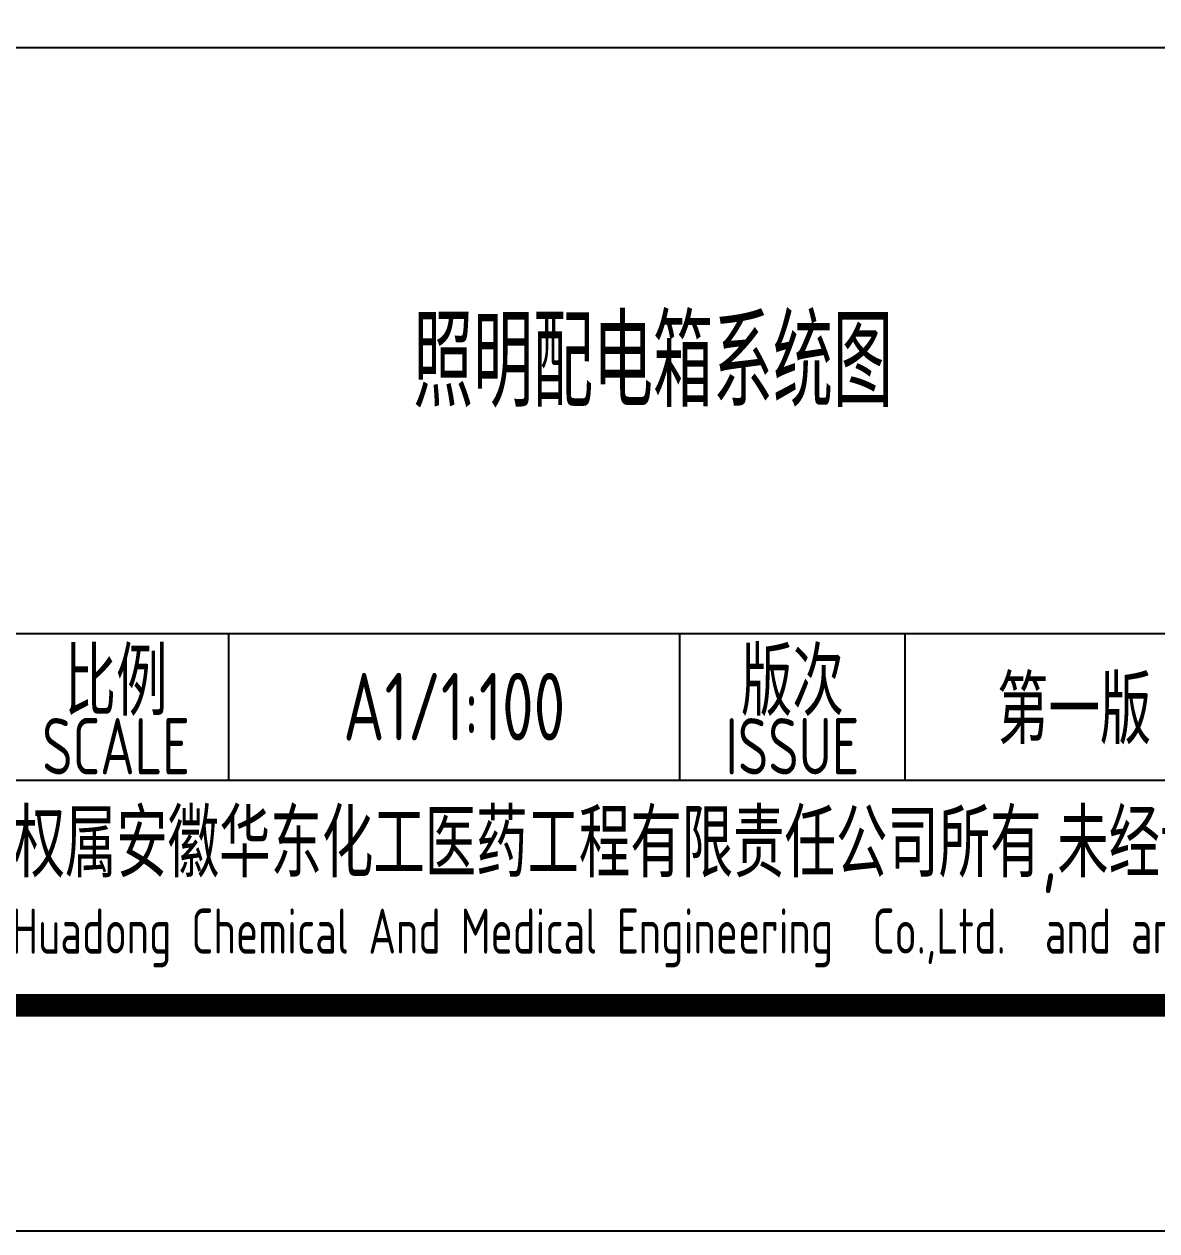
# Model space of a CAD drawing. Extents: x 5394041 to 5729212, y -433068 to -301615.
# Drawn here: x 5561381 to 5566405, y -354845 to -349492 of the extents above; entities that cross this region are included whole.
import ezdxf
from ezdxf.enums import TextEntityAlignment as Align

# ---------------------------------------------------------------- set-up
doc = ezdxf.new("R2010")
doc.units = 0
doc.header["$LTSCALE"] = 1000
doc.header["$MEASUREMENT"] = 0
doc.layers.get('0').update_dxf_attribs({"linetype": 'CONTINUOUS'})
doc.styles.add('AHD', font='sceie.shx', dxfattribs={"width": 0.7, "bigfont": 'sceic.shx'})
doc.styles.add('sceie', font='sceie.shx', dxfattribs={"width": 0.7, "bigfont": 'sceic.shx'})

msp = doc.modelspace()

# ---------------------------------------------------------------- linework, layer by layer
for p, q in [((5555788.7, -349595.4), (5573788.7, -349595.4)), ((5555788.7, -352195.4), (5573788.7, -352195.4)), ((5562288.7, -352845.4), (5562288.7, -352195.4)), ((5564288.7, -352845.4), (5564288.7, -352195.4)), ((5565288.7, -352845.4), (5565288.7, -352195.4)), ((5555788.7, -352845.4), (5573788.7, -352845.4)), ((5555788.7, -353845.4), (5573788.7, -353845.4)), ((5555788.7, -353845.4), (5573788.7, -353845.4)), ((5555788.7, -353845.4), (5573788.7, -353845.4))]:
    msp.add_line(p, q)
at = {"color": 0}
msp.add_lwpolyline([(5515388.7, -354845.4), (5574788.7, -354845.4), (5574788.7, -312845.4), (5515388.7, -312845.4), (5515388.7, -354845.4)], dxfattribs=at)
at = {"color": 0, "const_width": 100}
msp.add_lwpolyline([(5573788.7, -353845.4), (5517888.7, -353845.4), (5517888.7, -313845.4), (5573788.7, -313845.4)], close=True, dxfattribs=at)

# ---------------------------------------------------------------- texts
at = {"style": 'sceie', "width": 0.7}
msp.add_text('照明配电箱系统图', height=400, dxfattribs=at).set_placement((5563106.4, -351190.5))
at = {"style": 'AHD', "width": 0.8}
for s, height, p in [('比例', 300, (5561788.7, -352395.4)), ('比例', 300, (5561788.7, -352395.4)), ('版次', 300, (5564788.7, -352395.4)), ('版次', 300, (5564788.7, -352395.4)), ('SCALE', 250, (5561788.7, -352695.4)), ('SCALE', 250, (5561788.7, -352695.4)), ('ISSUE', 250, (5564788.7, -352695.4)), ('ISSUE', 250, (5564788.7, -352695.4)), ('本文件专有权属安徽华东化工医药工程有限责任公司所有,未经许可不得复制或转让给第三方', 300, (5564788.7, -353145.4)), ('本文件专有权属安徽华东化工医药工程有限责任公司所有,未经许可不得复制或转让给第三方', 300, (5564788.7, -353145.4)), ('The proprietary right of this document belongs to Anhui Huadong Chemical And Medical Engineering  Co.,Ltd.  and any replication or transfer to the 3rd. side is forbidden without its permission. ', 200, (5564788.7, -353545.4))]:
    msp.add_text(s, height=height, dxfattribs=at).set_placement(p, align=Align.MIDDLE)
for tag, text, p in [('A1/1:100', '1:100', (5563288.7, -352520.4)), ('第一版', '0', (5566038.7, -352520.4))]:
    msp.add_attdef(tag, text=text, height=300, dxfattribs=at).set_placement(p, align=Align.MIDDLE)

doc.saveas('drawing.dxf')
